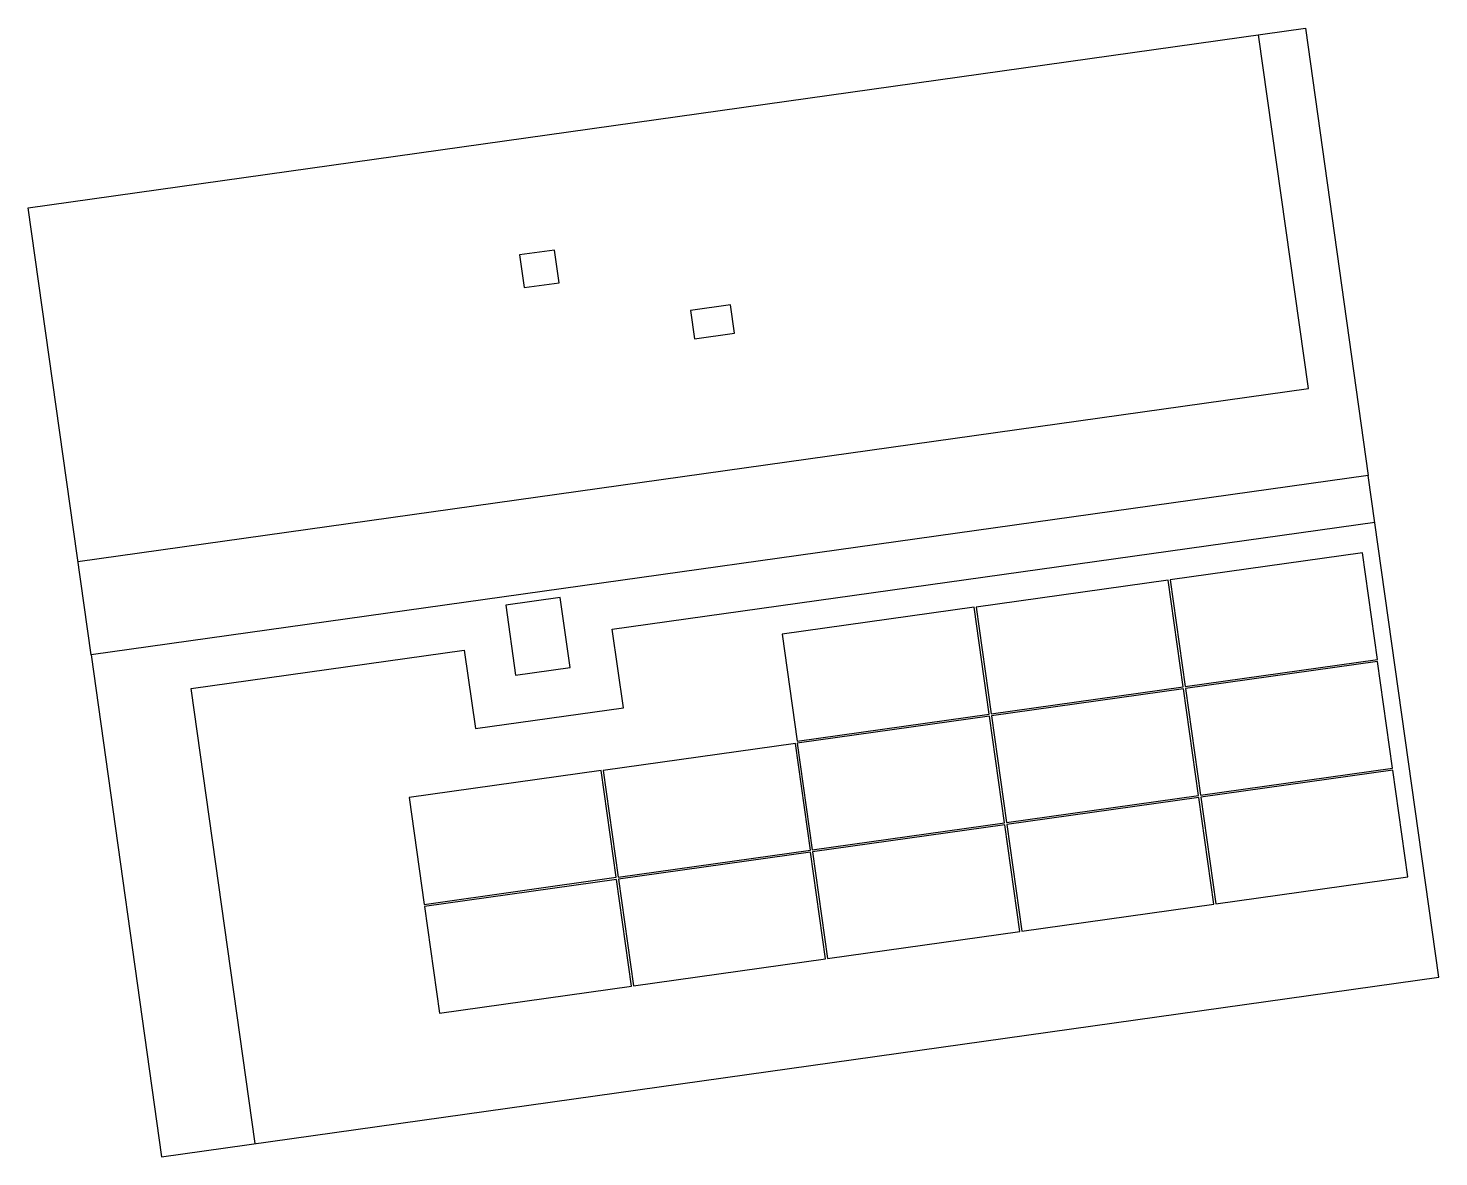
# Model space of a CAD drawing. Header units: inches. Extents: x -51 to 487, y 0 to 430.
import ezdxf

# ---------------------------------------------------------------- set-up
doc = ezdxf.new("R2010")
doc.units = ezdxf.units.IN
for name, color, linetype in [('Building', 7, 'CONTINUOUS'), ('Modules', 6, 'CONTINUOUS'), ('Setbacks', 4, 'CONTINUOUS'), ('Vents', 30, 'CONTINUOUS')]:
    doc.layers.add(name, color=color, linetype=linetype)

msp = doc.modelspace()

# ---------------------------------------------------------------- linework, layer by layer
at = {"layer": 'Building'}
msp.add_lwpolyline([(-26.9052, 191.44), (-50.8734, 361.983), (436.21, 430.438), (460.178, 259.895)], dxfattribs=at)
msp.add_lwpolyline([(0, 0), (487.083, 68.4551), (460.178, 259.895), (-26.9052, 191.44)], close=True, dxfattribs=at)
at = {"layer": 'Modules'}
for points in [[(384.65, 220.081), (390.37, 179.381), (463.65, 189.68), (457.93, 230.38)], [(310.628, 209.678), (316.348, 168.978), (389.628, 179.277), (383.908, 219.977)], [(236.605, 199.275), (242.325, 158.575), (315.605, 168.874), (309.885, 209.574)], [(390.48, 178.599), (396.2, 137.899), (469.48, 148.198), (463.76, 188.898)], [(316.458, 168.196), (322.178, 127.496), (395.458, 137.795), (389.738, 178.495)], [(242.435, 157.793), (248.155, 117.093), (321.435, 127.391), (315.715, 168.091)], [(168.413, 147.389), (174.133, 106.689), (247.413, 116.988), (241.693, 157.688)], [(94.3903, 136.986), (100.11, 96.2862), (173.39, 106.585), (167.67, 147.285)], [(396.31, 137.117), (402.03, 96.4166), (475.31, 106.715), (469.59, 147.415)], [(322.288, 126.713), (328.008, 86.0134), (401.288, 96.3122), (395.568, 137.012)], [(248.265, 116.31), (253.985, 75.6102), (327.265, 85.909), (321.545, 126.609)], [(174.243, 105.907), (179.963, 65.207), (253.243, 75.5059), (247.523, 116.206)], [(100.22, 95.5039), (105.94, 54.8039), (179.22, 65.1027), (173.5, 105.803)]]:
    msp.add_lwpolyline(points, close=True, dxfattribs=at)
at = {"layer": 'Setbacks'}
for points in [[(-31.9154, 227.09), (437.343, 293.04), (418.385, 427.933)], [(35.6497, 5.0102), (11.2496, 178.626), (115.445, 193.269), (119.656, 163.306), (176.102, 171.238), (171.891, 201.202), (462.683, 242.071)]]:
    msp.add_lwpolyline(points, dxfattribs=at)
at = {"layer": 'Vents'}
for points in [[(151.56, 333.378), (149.808, 345.843), (136.527, 343.976), (138.278, 331.512)], [(216.938, 324.907), (201.658, 322.759), (203.173, 311.977), (218.454, 314.124)], [(155.772, 186.558), (152.014, 213.295), (131.218, 210.373), (134.976, 183.635)]]:
    msp.add_lwpolyline(points, close=True, dxfattribs=at)

doc.saveas('drawing.dxf')
